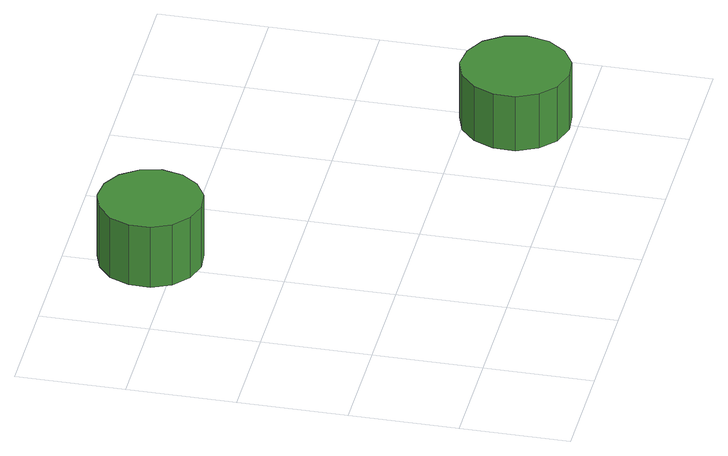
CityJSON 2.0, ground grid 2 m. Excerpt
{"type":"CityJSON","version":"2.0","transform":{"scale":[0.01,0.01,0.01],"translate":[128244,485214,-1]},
"CityObjects":{
"tree1":{"type":"SolitaryVegetationObject","attributes":{"function":"something"},"geometry":[{"type":"MultiSurface","lod":"1","boundaries":[[[0,1,2,3,4,5,6,7,8,9,10,11,12,13,14]],[[15,16,17,18,19,20,21,22,23,24,25,26,27,28,29]],[[0,29,28,1]],[[1,28,27,2]],[[2,27,26,3]],[[3,26,25,4]],[[4,25,24,5]],[[5,24,23,6]],[[6,23,22,7]],[[7,22,21,8]],[[8,21,20,9]],[[9,20,19,10]],[[10,19,18,11]],[[11,18,17,12]],[[12,17,16,13]],[[13,16,15,14]],[[14,15,29,0]]]}]},
"tree2":{"type":"SolitaryVegetationObject","attributes":{"function":"something"},"geometry":[{"type":"MultiSurface","lod":"1","boundaries":[[[30,31,32,33,34,35,36,37,38,39,40,41,42,43,44]],[[45,46,47,48,49,50,51,52,53,54,55,56,57,58,59]],[[30,59,58,31]],[[31,58,57,32]],[[32,57,56,33]],[[33,56,55,34]],[[34,55,54,35]],[[35,54,53,36]],[[36,53,52,37]],[[37,52,51,38]],[[38,51,50,39]],[[39,50,49,40]],[[40,49,48,41]],[[41,48,47,42]],[[42,47,46,43]],[[43,46,45,44]],[[44,45,59,30]]]}]}
},
"vertices":[
[283,639,238],[274,677,238],[251,709,238],[217,729,238],[178,733,238],[141,721,238],[111,695,238],[95,659,238],[95,619,238],[111,583,238],[141,557,238],[178,545,238],[217,549,238],[251,569,238],[274,600,238],[274,600,113],[251,569,113],[217,549,113],[178,545,113],[141,557,113],[111,583,113],[95,619,113],[95,659,113],[111,695,113],[141,721,113],[178,733,113],[217,729,113],[251,709,113],[274,677,113],[283,639,113],
[898,113,200],[889,153,200],[865,187,200],[829,207,200],[788,212,200],[748,199,200],[718,171,200],[701,133,200],[701,92,200],[718,54,200],[748,27,200],[788,14,200],[829,18,200],[865,39,200],[889,72,200],[889,72,87],[865,39,87],[829,18,87],[788,14,87],[748,27,87],[718,54,87],[701,92,87],[701,133,87],[718,171,87],[748,199,87],[788,212,87],[829,207,87],[865,187,87],[889,153,87],[898,113,87]
]}
